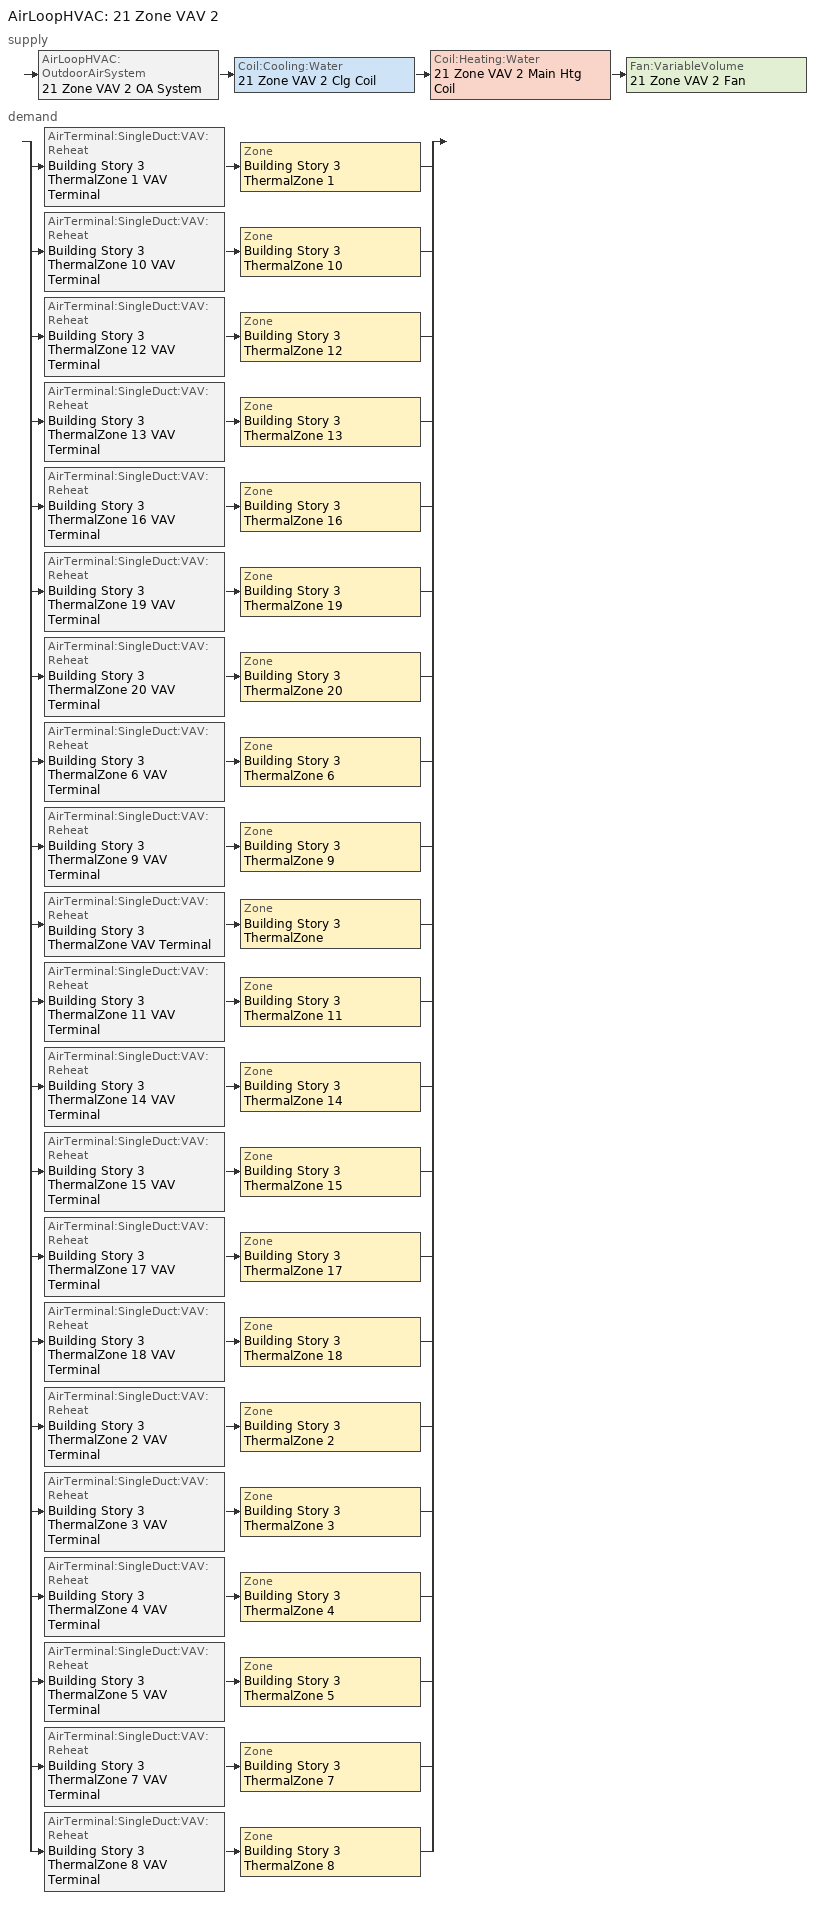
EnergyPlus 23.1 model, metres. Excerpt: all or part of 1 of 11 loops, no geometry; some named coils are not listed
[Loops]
AirLoopHVAC '21 Zone VAV 2'
 supply: AirLoopHVAC:OutdoorAirSystem '21 Zone VAV 2 OA System' > Coil:Cooling:Water '21 Zone VAV 2 Clg Coil' > Coil:Heating:Water '21 Zone VAV 2 Main Htg Coil' > Fan:VariableVolume '21 Zone VAV 2 Fan'
 demand: split
  | AirTerminal:SingleDuct:VAV:Reheat 'Building Story 3 ThermalZone 1 VAV Terminal' > Zone 'Building Story 3 ThermalZone 1'
  | AirTerminal:SingleDuct:VAV:Reheat 'Building Story 3 ThermalZone 10 VAV Terminal' > Zone 'Building Story 3 ThermalZone 10'
  | AirTerminal:SingleDuct:VAV:Reheat 'Building Story 3 ThermalZone 12 VAV Terminal' > Zone 'Building Story 3 ThermalZone 12'
  | AirTerminal:SingleDuct:VAV:Reheat 'Building Story 3 ThermalZone 13 VAV Terminal' > Zone 'Building Story 3 ThermalZone 13'
  | AirTerminal:SingleDuct:VAV:Reheat 'Building Story 3 ThermalZone 16 VAV Terminal' > Zone 'Building Story 3 ThermalZone 16'
  | AirTerminal:SingleDuct:VAV:Reheat 'Building Story 3 ThermalZone 19 VAV Terminal' > Zone 'Building Story 3 ThermalZone 19'
  | AirTerminal:SingleDuct:VAV:Reheat 'Building Story 3 ThermalZone 20 VAV Terminal' > Zone 'Building Story 3 ThermalZone 20'
  | AirTerminal:SingleDuct:VAV:Reheat 'Building Story 3 ThermalZone 6 VAV Terminal' > Zone 'Building Story 3 ThermalZone 6'
  | AirTerminal:SingleDuct:VAV:Reheat 'Building Story 3 ThermalZone 9 VAV Terminal' > Zone 'Building Story 3 ThermalZone 9'
  | AirTerminal:SingleDuct:VAV:Reheat 'Building Story 3 ThermalZone VAV Terminal' > Zone 'Building Story 3 ThermalZone'
  | AirTerminal:SingleDuct:VAV:Reheat 'Building Story 3 ThermalZone 11 VAV Terminal' > Zone 'Building Story 3 ThermalZone 11'
  | AirTerminal:SingleDuct:VAV:Reheat 'Building Story 3 ThermalZone 14 VAV Terminal' > Zone 'Building Story 3 ThermalZone 14'
  | AirTerminal:SingleDuct:VAV:Reheat 'Building Story 3 ThermalZone 15 VAV Terminal' > Zone 'Building Story 3 ThermalZone 15'
  | AirTerminal:SingleDuct:VAV:Reheat 'Building Story 3 ThermalZone 17 VAV Terminal' > Zone 'Building Story 3 ThermalZone 17'
  | AirTerminal:SingleDuct:VAV:Reheat 'Building Story 3 ThermalZone 18 VAV Terminal' > Zone 'Building Story 3 ThermalZone 18'
  | AirTerminal:SingleDuct:VAV:Reheat 'Building Story 3 ThermalZone 2 VAV Terminal' > Zone 'Building Story 3 ThermalZone 2'
  | AirTerminal:SingleDuct:VAV:Reheat 'Building Story 3 ThermalZone 3 VAV Terminal' > Zone 'Building Story 3 ThermalZone 3'
  | AirTerminal:SingleDuct:VAV:Reheat 'Building Story 3 ThermalZone 4 VAV Terminal' > Zone 'Building Story 3 ThermalZone 4'
  | AirTerminal:SingleDuct:VAV:Reheat 'Building Story 3 ThermalZone 5 VAV Terminal' > Zone 'Building Story 3 ThermalZone 5'
  | AirTerminal:SingleDuct:VAV:Reheat 'Building Story 3 ThermalZone 7 VAV Terminal' > Zone 'Building Story 3 ThermalZone 7'
  | AirTerminal:SingleDuct:VAV:Reheat 'Building Story 3 ThermalZone 8 VAV Terminal' > Zone 'Building Story 3 ThermalZone 8'
[ZoneControl:Thermostat] Temperature Difference Between Cutout And Setpoint {deltaC}=0
Name | Zone or ZoneList | Control Type Schedule | Control 1
Building Story 3 ThermalZone Thermostat | Building Story 3 ThermalZone | Building Story 3 ThermalZone Thermostat Schedule | Story Mid2 Blended Space Type Thermostat
Building Story 3 ThermalZone 1 Thermostat | Building Story 3 ThermalZone 1 | Building Story 3 ThermalZone 1 Thermostat Schedule | Story Mid2 Blended Space Type Thermostat 1
Building Story 3 ThermalZone 10 Thermostat | Building Story 3 ThermalZone 10 | Building Story 3 ThermalZone 10 Thermostat Schedule | Story Mid2 Blended Space Type Thermostat 2
Building Story 3 ThermalZone 11 Thermostat | Building Story 3 ThermalZone 11 | Building Story 3 ThermalZone 11 Thermostat Schedule | Story Mid2 Blended Space Type Thermostat 3
Building Story 3 ThermalZone 12 Thermostat | Building Story 3 ThermalZone 12 | Building Story 3 ThermalZone 12 Thermostat Schedule | Story Mid2 Blended Space Type Thermostat 4
Building Story 3 ThermalZone 13 Thermostat | Building Story 3 ThermalZone 13 | Building Story 3 ThermalZone 13 Thermostat Schedule | Story Mid2 Blended Space Type Thermostat 5
Building Story 3 ThermalZone 14 Thermostat | Building Story 3 ThermalZone 14 | Building Story 3 ThermalZone 14 Thermostat Schedule | Story Mid2 Blended Space Type Thermostat 6
Building Story 3 ThermalZone 15 Thermostat | Building Story 3 ThermalZone 15 | Building Story 3 ThermalZone 15 Thermostat Schedule | Story Mid2 Blended Space Type Thermostat 7
Building Story 3 ThermalZone 16 Thermostat | Building Story 3 ThermalZone 16 | Building Story 3 ThermalZone 16 Thermostat Schedule | Story Mid2 Blended Space Type Thermostat 8
Building Story 3 ThermalZone 17 Thermostat | Building Story 3 ThermalZone 17 | Building Story 3 ThermalZone 17 Thermostat Schedule | Story Mid2 Blended Space Type Thermostat 9
Building Story 3 ThermalZone 18 Thermostat | Building Story 3 ThermalZone 18 | Building Story 3 ThermalZone 18 Thermostat Schedule | Story Mid2 Blended Space Type Thermostat 10
Building Story 3 ThermalZone 19 Thermostat | Building Story 3 ThermalZone 19 | Building Story 3 ThermalZone 19 Thermostat Schedule | Story Mid2 Blended Space Type Thermostat 11
Building Story 3 ThermalZone 2 Thermostat | Building Story 3 ThermalZone 2 | Building Story 3 ThermalZone 2 Thermostat Schedule | Story Mid2 Blended Space Type Thermostat 12
Building Story 3 ThermalZone 20 Thermostat | Building Story 3 ThermalZone 20 | Building Story 3 ThermalZone 20 Thermostat Schedule | Story Mid2 Blended Space Type Thermostat 13
Building Story 3 ThermalZone 3 Thermostat | Building Story 3 ThermalZone 3 | Building Story 3 ThermalZone 3 Thermostat Schedule | Story Mid2 Blended Space Type Thermostat 14
Building Story 3 ThermalZone 4 Thermostat | Building Story 3 ThermalZone 4 | Building Story 3 ThermalZone 4 Thermostat Schedule | Story Mid2 Blended Space Type Thermostat 15
Building Story 3 ThermalZone 5 Thermostat | Building Story 3 ThermalZone 5 | Building Story 3 ThermalZone 5 Thermostat Schedule | Story Mid2 Blended Space Type Thermostat 16
Building Story 3 ThermalZone 6 Thermostat | Building Story 3 ThermalZone 6 | Building Story 3 ThermalZone 6 Thermostat Schedule | Story Mid2 Blended Space Type Thermostat 17
Building Story 3 ThermalZone 7 Thermostat | Building Story 3 ThermalZone 7 | Building Story 3 ThermalZone 7 Thermostat Schedule | Story Mid2 Blended Space Type Thermostat 18
Building Story 3 ThermalZone 8 Thermostat | Building Story 3 ThermalZone 8 | Building Story 3 ThermalZone 8 Thermostat Schedule | Story Mid2 Blended Space Type Thermostat 19
Building Story 3 ThermalZone 9 Thermostat | Building Story 3 ThermalZone 9 | Building Story 3 ThermalZone 9 Thermostat Schedule | Story Mid2 Blended Space Type Thermostat 20
[ThermostatSetpoint:DualSetpoint] Heating Setpoint Temperature Schedule=OfficeLarge HTGSETP_SCH_YES_OPTIMUM; Cooling Setpoint Temperature Schedule=OfficeLarge CLGSETP_SCH_NO_SETBACK
Story Mid2 Blended Space Type Thermostat; Story Mid2 Blended Space Type Thermostat 1; Story Mid2 Blended Space Type Thermostat 2; Story Mid2 Blended Space Type Thermostat 3; Story Mid2 Blended Space Type Thermostat 4; Story Mid2 Blended Space Type Thermostat 5; Story Mid2 Blended Space Type Thermostat 6; Story Mid2 Blended Space Type Thermostat 7; Story Mid2 Blended Space Type Thermostat 8; Story Mid2 Blended Space Type Thermostat 9; Story Mid2 Blended Space Type Thermostat 10; Story Mid2 Blended Space Type Thermostat 11; Story Mid2 Blended Space Type Thermostat 12; Story Mid2 Blended Space Type Thermostat 13; Story Mid2 Blended Space Type Thermostat 14; Story Mid2 Blended Space Type Thermostat 15; Story Mid2 Blended Space Type Thermostat 16; Story Mid2 Blended Space Type Thermostat 17; Story Mid2 Blended Space Type Thermostat 18; Story Mid2 Blended Space Type Thermostat 19; Story Mid2 Blended Space Type Thermostat 20
[AirTerminal:SingleDuct:VAV:Reheat] Availability Schedule=Always On Discrete; Maximum Air Flow Rate {m3/s}=Autosize; Zone Minimum Air Flow Input Method=Constant; Constant Minimum Air Flow Fraction=0.464415; Fixed Minimum Air Flow Rate {m3/s}=0; Maximum Hot Water or Steam Flow Rate {m3/s}=Autosize; Minimum Hot Water or Steam Flow Rate {m3/s}=0; Convergence Tolerance=0.001; Damper Heating Action=ReverseWithLimits; Maximum Flow per Zone Floor Area During Reheat {m3/s-m2}=Autocalculate; Maximum Flow Fraction During Reheat=0.5; Maximum Reheat Air Temperature {C}=40
Name | Reheat Coil
Building Story 3 ThermalZone VAV Terminal | Building Story 3 ThermalZone Reheat Coil
Building Story 3 ThermalZone 1 VAV Terminal | Building Story 3 ThermalZone 1 Reheat Coil
Building Story 3 ThermalZone 10 VAV Terminal | Building Story 3 ThermalZone 10 Reheat Coil
Building Story 3 ThermalZone 11 VAV Terminal | Building Story 3 ThermalZone 11 Reheat Coil
Building Story 3 ThermalZone 12 VAV Terminal | Building Story 3 ThermalZone 12 Reheat Coil
Building Story 3 ThermalZone 13 VAV Terminal | Building Story 3 ThermalZone 13 Reheat Coil
Building Story 3 ThermalZone 14 VAV Terminal | Building Story 3 ThermalZone 14 Reheat Coil
Building Story 3 ThermalZone 15 VAV Terminal | Building Story 3 ThermalZone 15 Reheat Coil
Building Story 3 ThermalZone 16 VAV Terminal | Building Story 3 ThermalZone 16 Reheat Coil
Building Story 3 ThermalZone 17 VAV Terminal | Building Story 3 ThermalZone 17 Reheat Coil
Building Story 3 ThermalZone 18 VAV Terminal | Building Story 3 ThermalZone 18 Reheat Coil
Building Story 3 ThermalZone 19 VAV Terminal | Building Story 3 ThermalZone 19 Reheat Coil
Building Story 3 ThermalZone 2 VAV Terminal | Building Story 3 ThermalZone 2 Reheat Coil
Building Story 3 ThermalZone 20 VAV Terminal | Building Story 3 ThermalZone 20 Reheat Coil
Building Story 3 ThermalZone 3 VAV Terminal | Building Story 3 ThermalZone 3 Reheat Coil
Building Story 3 ThermalZone 4 VAV Terminal | Building Story 3 ThermalZone 4 Reheat Coil
Building Story 3 ThermalZone 5 VAV Terminal | Building Story 3 ThermalZone 5 Reheat Coil
Building Story 3 ThermalZone 6 VAV Terminal | Building Story 3 ThermalZone 6 Reheat Coil
Building Story 3 ThermalZone 7 VAV Terminal | Building Story 3 ThermalZone 7 Reheat Coil
Building Story 3 ThermalZone 8 VAV Terminal | Building Story 3 ThermalZone 8 Reheat Coil
Building Story 3 ThermalZone 9 VAV Terminal | Building Story 3 ThermalZone 9 Reheat Coil
[Coil:Heating:Water]
21 Zone VAV 2 Main Htg Coil: Availability Schedule=Always On Discrete; U-Factor Times Area Value {W/K}=Autosize; Maximum Water Flow Rate {m3/s}=Autosize; Performance Input Method=UFactorTimesAreaAndDesignWaterFlowRate; Rated Capacity {W}=Autosize; Rated Inlet Water Temperature {C}=82.2222; Rated Inlet Air Temperature {C}=7.22222; Rated Outlet Water Temperature {C}=71.1111; Rated Outlet Air Temperature {C}=12.7778; Rated Ratio for Air and Water Convection=0.5
[Zone equipment]
Building Story 3 ThermalZone: Building Story 3 ThermalZone VAV Terminal
Building Story 3 ThermalZone 1: Building Story 3 ThermalZone 1 VAV Terminal
Building Story 3 ThermalZone 10: Building Story 3 ThermalZone 10 VAV Terminal
Building Story 3 ThermalZone 11: Building Story 3 ThermalZone 11 VAV Terminal
Building Story 3 ThermalZone 12: Building Story 3 ThermalZone 12 VAV Terminal
Building Story 3 ThermalZone 13: Building Story 3 ThermalZone 13 VAV Terminal
Building Story 3 ThermalZone 14: Building Story 3 ThermalZone 14 VAV Terminal
Building Story 3 ThermalZone 15: Building Story 3 ThermalZone 15 VAV Terminal
Building Story 3 ThermalZone 16: Building Story 3 ThermalZone 16 VAV Terminal
Building Story 3 ThermalZone 17: Building Story 3 ThermalZone 17 VAV Terminal
Building Story 3 ThermalZone 18: Building Story 3 ThermalZone 18 VAV Terminal
Building Story 3 ThermalZone 19: Building Story 3 ThermalZone 19 VAV Terminal
Building Story 3 ThermalZone 2: Building Story 3 ThermalZone 2 VAV Terminal
Building Story 3 ThermalZone 20: Building Story 3 ThermalZone 20 VAV Terminal
Building Story 3 ThermalZone 3: Building Story 3 ThermalZone 3 VAV Terminal
Building Story 3 ThermalZone 4: Building Story 3 ThermalZone 4 VAV Terminal
Building Story 3 ThermalZone 5: Building Story 3 ThermalZone 5 VAV Terminal
Building Story 3 ThermalZone 6: Building Story 3 ThermalZone 6 VAV Terminal
Building Story 3 ThermalZone 7: Building Story 3 ThermalZone 7 VAV Terminal
Building Story 3 ThermalZone 8: Building Story 3 ThermalZone 8 VAV Terminal
Building Story 3 ThermalZone 9: Building Story 3 ThermalZone 9 VAV Terminal
[Sizing:Zone] Zone Cooling Design Supply Air Temperature Input Method=SupplyAirTemperature; Zone Cooling Design Supply Air Temperature {C}=12.7778; Zone Cooling Design Supply Air Temperature Difference {deltaC}=11.11; Zone Heating Design Supply Air Temperature Input Method=SupplyAirTemperature; Zone Heating Design Supply Air Temperature {C}=40; Zone Heating Design Supply Air Temperature Difference {deltaC}=11.11; Zone Cooling Design Supply Air Humidity Ratio {kgWater/kgDryAir}=0.0085; Zone Heating Design Supply Air Humidity Ratio {kgWater/kgDryAir}=0.008; Cooling Design Air Flow Method=DesignDayWithLimit; Cooling Design Air Flow Rate {m3/s}=0; Cooling Minimum Air Flow per Zone Floor Area {m3/s-m2}=0.000762; Cooling Minimum Air Flow {m3/s}=0; Cooling Minimum Air Flow Fraction=0; Heating Design Air Flow Method=DesignDay; Heating Design Air Flow Rate {m3/s}=0; Heating Maximum Air Flow per Zone Floor Area {m3/s-m2}=0.002032; Heating Maximum Air Flow {m3/s}=0.141576; Heating Maximum Air Flow Fraction=0.3; Account for Dedicated Outdoor Air System=No; Zone Load Sizing Method=Sensible Load Only No Latent Load; Zone Latent Cooling Design Supply Air Humidity Ratio Input Method=HumidityRatioDifference; Zone Cooling Design Supply Air Humidity Ratio Difference {kgWater/kgDryAir}=0.005; Zone Latent Heating Design Supply Air Humidity Ratio Input Method=HumidityRatioDifference; Zone Humidification Design Supply Air Humidity Ratio Difference {kgWater/kgDryAir}=0.005
Name | Design Specification Outdoor Air Object | Design Specification Zone Air Distribution Object
Building Story 3 ThermalZone | Building Story 3 ThermalZone DSOA Space List | Building Story 3 ThermalZone Design Spec Zone Air Dist
Building Story 3 ThermalZone 1 | Building Story 3 ThermalZone 1 DSOA Space List | Building Story 3 ThermalZone 1 Design Spec Zone Air Dist
Building Story 3 ThermalZone 10 | Building Story 3 ThermalZone 10 DSOA Space List | Building Story 3 ThermalZone 10 Design Spec Zone Air Dist
Building Story 3 ThermalZone 11 | Building Story 3 ThermalZone 11 DSOA Space List | Building Story 3 ThermalZone 11 Design Spec Zone Air Dist
Building Story 3 ThermalZone 12 | Building Story 3 ThermalZone 12 DSOA Space List | Building Story 3 ThermalZone 12 Design Spec Zone Air Dist
Building Story 3 ThermalZone 13 | Building Story 3 ThermalZone 13 DSOA Space List | Building Story 3 ThermalZone 13 Design Spec Zone Air Dist
Building Story 3 ThermalZone 14 | Building Story 3 ThermalZone 14 DSOA Space List | Building Story 3 ThermalZone 14 Design Spec Zone Air Dist
Building Story 3 ThermalZone 15 | Building Story 3 ThermalZone 15 DSOA Space List | Building Story 3 ThermalZone 15 Design Spec Zone Air Dist
Building Story 3 ThermalZone 16 | Building Story 3 ThermalZone 16 DSOA Space List | Building Story 3 ThermalZone 16 Design Spec Zone Air Dist
Building Story 3 ThermalZone 17 | Building Story 3 ThermalZone 17 DSOA Space List | Building Story 3 ThermalZone 17 Design Spec Zone Air Dist
Building Story 3 ThermalZone 18 | Building Story 3 ThermalZone 18 DSOA Space List | Building Story 3 ThermalZone 18 Design Spec Zone Air Dist
Building Story 3 ThermalZone 19 | Building Story 3 ThermalZone 19 DSOA Space List | Building Story 3 ThermalZone 19 Design Spec Zone Air Dist
Building Story 3 ThermalZone 2 | Building Story 3 ThermalZone 2 DSOA Space List | Building Story 3 ThermalZone 2 Design Spec Zone Air Dist
Building Story 3 ThermalZone 20 | Building Story 3 ThermalZone 20 DSOA Space List | Building Story 3 ThermalZone 20 Design Spec Zone Air Dist
Building Story 3 ThermalZone 3 | Building Story 3 ThermalZone 3 DSOA Space List | Building Story 3 ThermalZone 3 Design Spec Zone Air Dist
Building Story 3 ThermalZone 4 | Building Story 3 ThermalZone 4 DSOA Space List | Building Story 3 ThermalZone 4 Design Spec Zone Air Dist
Building Story 3 ThermalZone 5 | Building Story 3 ThermalZone 5 DSOA Space List | Building Story 3 ThermalZone 5 Design Spec Zone Air Dist
Building Story 3 ThermalZone 6 | Building Story 3 ThermalZone 6 DSOA Space List | Building Story 3 ThermalZone 6 Design Spec Zone Air Dist
Building Story 3 ThermalZone 7 | Building Story 3 ThermalZone 7 DSOA Space List | Building Story 3 ThermalZone 7 Design Spec Zone Air Dist
Building Story 3 ThermalZone 8 | Building Story 3 ThermalZone 8 DSOA Space List | Building Story 3 ThermalZone 8 Design Spec Zone Air Dist
Building Story 3 ThermalZone 9 | Building Story 3 ThermalZone 9 DSOA Space List | Building Story 3 ThermalZone 9 Design Spec Zone Air Dist
[DesignSpecification:ZoneAirDistribution] Minimum Zone Ventilation Efficiency=0.6
Building Story 3 ThermalZone Design Spec Zone Air Dist; Building Story 3 ThermalZone 1 Design Spec Zone Air Dist; Building Story 3 ThermalZone 10 Design Spec Zone Air Dist; Building Story 3 ThermalZone 11 Design Spec Zone Air Dist; Building Story 3 ThermalZone 12 Design Spec Zone Air Dist; Building Story 3 ThermalZone 13 Design Spec Zone Air Dist; Building Story 3 ThermalZone 14 Design Spec Zone Air Dist; Building Story 3 ThermalZone 15 Design Spec Zone Air Dist; Building Story 3 ThermalZone 16 Design Spec Zone Air Dist; Building Story 3 ThermalZone 17 Design Spec Zone Air Dist; Building Story 3 ThermalZone 18 Design Spec Zone Air Dist; Building Story 3 ThermalZone 19 Design Spec Zone Air Dist; Building Story 3 ThermalZone 2 Design Spec Zone Air Dist; Building Story 3 ThermalZone 20 Design Spec Zone Air Dist; Building Story 3 ThermalZone 3 Design Spec Zone Air Dist; Building Story 3 ThermalZone 4 Design Spec Zone Air Dist; Building Story 3 ThermalZone 5 Design Spec Zone Air Dist; Building Story 3 ThermalZone 6 Design Spec Zone Air Dist; Building Story 3 ThermalZone 7 Design Spec Zone Air Dist; Building Story 3 ThermalZone 8 Design Spec Zone Air Dist; Building Story 3 ThermalZone 9 Design Spec Zone Air Dist
[Controller:MechanicalVentilation]
21 Zone VAV 2 Vent Controller: Availability Schedule=21 Zone VAV 2 Occ Sch; Demand Controlled Ventilation=No; System Outdoor Air Method=Standard62.1VentilationRateProcedureWithLimit; Zone or ZoneList 1=Building Story 3 ThermalZone; Design Specification Outdoor Air Object Name 1=Blended OA 2; Design Specification Zone Air Distribution Object Name 1=Building Story 3 ThermalZone Design Spec Zone Air Dist; Zone or ZoneList 2=Building Story 3 ThermalZone 1; Design Specification Outdoor Air Object Name 2=Blended OA 2; Design Specification Zone Air Distribution Object Name 2=Building Story 3 ThermalZone 1 Design Spec Zone Air Dist; Zone or ZoneList 3=Building Story 3 ThermalZone 10; Design Specification Outdoor Air Object Name 3=Blended OA 2; Design Specification Zone Air Distribution Object Name 3=Building Story 3 ThermalZone 10 Design Spec Zone Air Dist; Zone or ZoneList 4=Building Story 3 ThermalZone 11; Design Specification Outdoor Air Object Name 4=Blended OA 2; Design Specification Zone Air Distribution Object Name 4=Building Story 3 ThermalZone 11 Design Spec Zone Air Dist; Zone or ZoneList 5=Building Story 3 ThermalZone 12; Design Specification Outdoor Air Object Name 5=Blended OA 2; Design Specification Zone Air Distribution Object Name 5=Building Story 3 ThermalZone 12 Design Spec Zone Air Dist; Zone or ZoneList 6=Building Story 3 ThermalZone 13; Design Specification Outdoor Air Object Name 6=Blended OA 2; Design Specification Zone Air Distribution Object Name 6=Building Story 3 ThermalZone 13 Design Spec Zone Air Dist; Zone or ZoneList 7=Building Story 3 ThermalZone 14; Design Specification Outdoor Air Object Name 7=Blended OA 2; Design Specification Zone Air Distribution Object Name 7=Building Story 3 ThermalZone 14 Design Spec Zone Air Dist; Zone or ZoneList 8=Building Story 3 ThermalZone 15; Design Specification Outdoor Air Object Name 8=Blended OA 2; Design Specification Zone Air Distribution Object Name 8=Building Story 3 ThermalZone 15 Design Spec Zone Air Dist; Zone or ZoneList 9=Building Story 3 ThermalZone 16; Design Specification Outdoor Air Object Name 9=Blended OA 2; Design Specification Zone Air Distribution Object Name 9=Building Story 3 ThermalZone 16 Design Spec Zone Air Dist; Zone or ZoneList 10=Building Story 3 ThermalZone 17; Design Specification Outdoor Air Object Name 10=Blended OA 2; Design Specification Zone Air Distribution Object Name 10=Building Story 3 ThermalZone 17 Design Spec Zone Air Dist; Zone or ZoneList 11=Building Story 3 ThermalZone 18; Design Specification Outdoor Air Object Name 11=Blended OA 2; Design Specification Zone Air Distribution Object Name 11=Building Story 3 ThermalZone 18 Design Spec Zone Air Dist; Zone or ZoneList 12=Building Story 3 ThermalZone 19; Design Specification Outdoor Air Object Name 12=Blended OA 2; Design Specification Zone Air Distribution Object Name 12=Building Story 3 ThermalZone 19 Design Spec Zone Air Dist; Zone or ZoneList 13=Building Story 3 ThermalZone 2; Design Specification Outdoor Air Object Name 13=Blended OA 2; Design Specification Zone Air Distribution Object Name 13=Building Story 3 ThermalZone 2 Design Spec Zone Air Dist; Zone or ZoneList 14=Building Story 3 ThermalZone 20; Design Specification Outdoor Air Object Name 14=Blended OA 2; Design Specification Zone Air Distribution Object Name 14=Building Story 3 ThermalZone 20 Design Spec Zone Air Dist; Zone or ZoneList 15=Building Story 3 ThermalZone 3; Design Specification Outdoor Air Object Name 15=Blended OA 2; Design Specification Zone Air Distribution Object Name 15=Building Story 3 ThermalZone 3 Design Spec Zone Air Dist; Zone or ZoneList 16=Building Story 3 ThermalZone 4; Design Specification Outdoor Air Object Name 16=Blended OA 2; Design Specification Zone Air Distribution Object Name 16=Building Story 3 ThermalZone 4 Design Spec Zone Air Dist; Zone or ZoneList 17=Building Story 3 ThermalZone 5; Design Specification Outdoor Air Object Name 17=Blended OA 2; Design Specification Zone Air Distribution Object Name 17=Building Story 3 ThermalZone 5 Design Spec Zone Air Dist; Zone or ZoneList 18=Building Story 3 ThermalZone 6; Design Specification Outdoor Air Object Name 18=Blended OA 2; Design Specification Zone Air Distribution Object Name 18=Building Story 3 ThermalZone 6 Design Spec Zone Air Dist; Zone or ZoneList 19=Building Story 3 ThermalZone 7; Design Specification Outdoor Air Object Name 19=Blended OA 2; Design Specification Zone Air Distribution Object Name 19=Building Story 3 ThermalZone 7 Design Spec Zone Air Dist; Zone or ZoneList 20=Building Story 3 ThermalZone 8; Design Specification Outdoor Air Object Name 20=Blended OA 2; Design Specification Zone Air Distribution Object Name 20=Building Story 3 ThermalZone 8 Design Spec Zone Air Dist; Zone or ZoneList 21=Building Story 3 ThermalZone 9; Design Specification Outdoor Air Object Name 21=Blended OA 2; Design Specification Zone Air Distribution Object Name 21=Building Story 3 ThermalZone 9 Design Spec Zone Air Dist
[DesignSpecification:OutdoorAir]
Blended OA 2: Outdoor Air Method=Sum; Outdoor Air Flow per Person {m3/s-person}=0.00360981; Outdoor Air Flow per Zone Floor Area {m3/s-m2}=0.000454684; Outdoor Air Flow per Zone {m3/s}=0; Outdoor Air Flow Air Changes per Hour {1/hr}=0
[DesignSpecification:OutdoorAir:SpaceList] Space 1 Design Specification Outdoor Air Object=Blended OA 2
Name | Space 1
Building Story 3 ThermalZone DSOA Space List | Building Story 3 Space
Building Story 3 ThermalZone 1 DSOA Space List | Building Story 3 Space 1
Building Story 3 ThermalZone 10 DSOA Space List | Building Story 3 Space 10
Building Story 3 ThermalZone 11 DSOA Space List | Building Story 3 Space 11
Building Story 3 ThermalZone 12 DSOA Space List | Building Story 3 Space 12
Building Story 3 ThermalZone 13 DSOA Space List | Building Story 3 Space 13
Building Story 3 ThermalZone 14 DSOA Space List | Building Story 3 Space 14
Building Story 3 ThermalZone 15 DSOA Space List | Building Story 3 Space 15
Building Story 3 ThermalZone 16 DSOA Space List | Building Story 3 Space 16
Building Story 3 ThermalZone 17 DSOA Space List | Building Story 3 Space 17
Building Story 3 ThermalZone 18 DSOA Space List | Building Story 3 Space 18
Building Story 3 ThermalZone 19 DSOA Space List | Building Story 3 Space 19
Building Story 3 ThermalZone 2 DSOA Space List | Building Story 3 Space 2
Building Story 3 ThermalZone 20 DSOA Space List | Building Story 3 Space 20
Building Story 3 ThermalZone 3 DSOA Space List | Building Story 3 Space 3
Building Story 3 ThermalZone 4 DSOA Space List | Building Story 3 Space 4
Building Story 3 ThermalZone 5 DSOA Space List | Building Story 3 Space 5
Building Story 3 ThermalZone 6 DSOA Space List | Building Story 3 Space 6
Building Story 3 ThermalZone 7 DSOA Space List | Building Story 3 Space 7
Building Story 3 ThermalZone 8 DSOA Space List | Building Story 3 Space 8
Building Story 3 ThermalZone 9 DSOA Space List | Building Story 3 Space 9
[AirLoopHVAC]
21 Zone VAV 2: Design Supply Air Flow Rate {m3/s}=AutoSize; Design Return Air Flow Fraction of Supply Air Flow=1
[Sizing:System]
21 Zone VAV 2: Type of Load to Size On=Sensible; Design Outdoor Air Flow Rate {m3/s}=6.23709; Central Heating Maximum System Air Flow Ratio=0.3; Preheat Design Temperature {C}=7.22222; Preheat Design Humidity Ratio {kgWater/kgDryAir}=0.008; Precool Design Temperature {C}=12.7778; Precool Design Humidity Ratio {kgWater/kgDryAir}=0.008; Central Cooling Design Supply Air Temperature {C}=12.7778; Central Heating Design Supply Air Temperature {C}=12.7778; Type of Zone Sum to Use=Coincident; 100% Outdoor Air in Cooling=No; 100% Outdoor Air in Heating=No; Central Cooling Design Supply Air Humidity Ratio {kgWater/kgDryAir}=0.0085; Central Heating Design Supply Air Humidity Ratio {kgWater/kgDryAir}=0.008; Cooling Supply Air Flow Rate Method=DesignDay; Cooling Supply Air Flow Rate {m3/s}=0; Cooling Supply Air Flow Rate Per Floor Area {m3/s-m2}=0.00996765; Cooling Fraction of Autosized Cooling Supply Air Flow Rate=1; Cooling Supply Air Flow Rate Per Unit Cooling Capacity {m3/s-W}=3.94755e-05; Heating Supply Air Flow Rate Method=DesignDay; Heating Supply Air Flow Rate {m3/s}=0; Heating Supply Air Flow Rate Per Floor Area {m3/s-m2}=0.00996765; Heating Fraction of Autosized Heating Supply Air Flow Rate=1; Heating Fraction of Autosized Cooling Supply Air Flow Rate=1; Heating Supply Air Flow Rate Per Unit Heating Capacity {m3/s-W}=3.15882e-05; System Outdoor Air Method=ZoneSum; Zone Maximum Outdoor Air Fraction=1; Cooling Design Capacity Method=CoolingDesignCapacity; Cooling Design Capacity {W}=Autosize; Cooling Design Capacity Per Floor Area {W/m2}=234.7; Fraction of Autosized Cooling Design Capacity=1; Heating Design Capacity Method=HeatingDesignCapacity; Heating Design Capacity {W}=Autosize; Heating Design Capacity Per Floor Area {W/m2}=157; Fraction of Autosized Heating Design Capacity=1; Central Cooling Capacity Control Method=OnOff; Occupant Diversity=Autosize
[Controller:WaterCoil] Control Variable=Temperature; Actuator Variable=Flow; Maximum Actuated Flow {m3/s}=Autosize; Minimum Actuated Flow {m3/s}=0
Name | Action | Controller Convergence Tolerance {deltaC}
21 Zone VAV 2 Clg Coil Controller | Reverse | Autosize
21 Zone VAV 2 Main Htg Coil Controller | Normal | 0.0001
[Controller:OutdoorAir]
21 Zone VAV 2 OA Controller: Minimum Outdoor Air Flow Rate {m3/s}=0; Maximum Outdoor Air Flow Rate {m3/s}=Autosize; Economizer Control Type=DifferentialDryBulb; Economizer Control Action Type=ModulateFlow; Lockout Type=LockoutWithHeating; Minimum Limit Type=FixedMinimum; Minimum Outdoor Air Schedule=21 Zone VAV 2 Occ Sch; Mechanical Ventilation Controller=21 Zone VAV 2 Vent Controller; High Humidity Control=No; Control High Indoor Humidity Based on Outdoor Humidity Ratio=Yes; Heat Recovery Bypass Control Type=BypassWhenWithinEconomizerLimits
[SetpointManager:MixedAir] Control Variable=Temperature
Name | Setpoint Node or NodeList
21 Zone VAV 2 Mixed Air Node OS Default SPM | 21 Zone VAV 2 Mixed Air Node
21 Zone VAV 2 Clg Coil Outlet Air Node OS Default SPM | 21 Zone VAV 2 Clg Coil Outlet Air Node
21 Zone VAV 2 Main Htg Coil Outlet Air Node OS Default SPM | 21 Zone VAV 2 Main Htg Coil Outlet Air Node
[Coil:Cooling:Water]
21 Zone VAV 2 Clg Coil: Availability Schedule=Always On Discrete; Design Water Flow Rate {m3/s}=Autosize; Design Air Flow Rate {m3/s}=Autosize; Design Inlet Water Temperature {C}=Autosize; Design Inlet Air Temperature {C}=Autosize; Design Outlet Air Temperature {C}=Autosize; Design Inlet Air Humidity Ratio {kgWater/kgDryAir}=Autosize; Design Outlet Air Humidity Ratio {kgWater/kgDryAir}=Autosize; Type of Analysis=SimpleAnalysis; Heat Exchanger Configuration=CrossFlow
[Fan:VariableVolume]
21 Zone VAV 2 Fan: Availability Schedule=21 Zone VAV 2 Occ Sch; Fan Total Efficiency=0.61165; Pressure Rise {Pa}=1389.92; Maximum Flow Rate {m3/s}=AutoSize; Fan Power Minimum Flow Rate Input Method=Fraction; Fan Power Minimum Flow Fraction=0.25; Fan Power Minimum Air Flow Rate {m3/s}=0; Motor Efficiency=0.941; Motor In Airstream Fraction=1; Fan Power Coefficient 1=0.04076; Fan Power Coefficient 2=0.0881; Fan Power Coefficient 3=-0.0729; Fan Power Coefficient 4=0.9437; Fan Power Coefficient 5=0
[SetpointManager:Warmest]
21 Zone VAV 2 SAT Warmest Reset: Control Variable=Temperature; HVAC Air Loop=21 Zone VAV 2; Minimum Setpoint Temperature {C}=12.7778; Maximum Setpoint Temperature {C}=15.5556; Strategy=MaximumTemperature; Setpoint Node or NodeList=21 Zone VAV 2 Supply Outlet Node
[Schedule:Day:Interval]
OfficeLarge HTGSETP_SCH_YES_OPTIMUM Wkdy Day: No, 04:00, 15.6, 05:00, 17.8, 06:00, 20, 22:00, 21, 24:00, 15.6
OfficeLarge HTGSETP_SCH_YES_OPTIMUM Sat Day: No, 04:00, 15.6, 05:00, 17.8, 06:00, 20, 17:00, 21, 24:00, 15.6
OfficeLarge HTGSETP_SCH_YES_OPTIMUM Default; OfficeLarge HTGSETP_SCH_YES_OPTIMUM Summer Design Day: No, 24:00, 15.6
OfficeLarge HTGSETP_SCH_YES_OPTIMUM Winter Design Day: No, 05:00, 15.6, 06:00, 17.6, 07:00, 19.6, 22:00, 21, 24:00, 15.6
OfficeLarge CLGSETP_SCH_NO_SETBACK Default|WntrDsn|Sat|Wkdy Day; OfficeLarge CLGSETP_SCH_NO_SETBACK Default; OfficeLarge CLGSETP_SCH_NO_SETBACK Winter Design Day: No, 24:00, 24
OfficeLarge CLGSETP_SCH_NO_SETBACK Summer Design Day: No, 05:00, 26.7, 06:00, 25.7, 07:00, 25, 22:00, 24, 24:00, 26.7
21 Zone VAV 2 Occ Sch Default: No, 08:00, 0, 18:00, 1, 24:00, 0
21 Zone VAV 2 Occ Sch Sunday: No, 24:00, 0
21 Zone VAV 2 Occ Sch Summer Design Day; 21 Zone VAV 2 Occ Sch Winter Design Day: No, 24:00, 1
[Schedule:Week:Daily]
OfficeLarge HTGSETP_SCH_YES_OPTIMUM Week Rule - Jan1-Jan3: OfficeLarge HTGSETP_SCH_YES_OPTIMUM Wkdy Day, OfficeLarge HTGSETP_SCH_YES_OPTIMUM Wkdy Day, OfficeLarge HTGSETP_SCH_YES_OPTIMUM Wkdy Day, OfficeLarge HTGSETP_SCH_YES_OPTIMUM Wkdy Day, OfficeLarge HTGSETP_SCH_YES_OPTIMUM Wkdy Day, OfficeLarge HTGSETP_SCH_YES_OPTIMUM Wkdy Day, OfficeLarge HTGSETP_SCH_YES_OPTIMUM Sat Day, OfficeLarge HTGSETP_SCH_YES_OPTIMUM Default, OfficeLarge HTGSETP_SCH_YES_OPTIMUM Summer Design Day, OfficeLarge HTGSETP_SCH_YES_OPTIMUM Winter Design Day, OfficeLarge HTGSETP_SCH_YES_OPTIMUM Default, OfficeLarge HTGSETP_SCH_YES_OPTIMUM Default
OfficeLarge HTGSETP_SCH_YES_OPTIMUM Week Rule - Jan4-Dec31: OfficeLarge HTGSETP_SCH_YES_OPTIMUM Default, OfficeLarge HTGSETP_SCH_YES_OPTIMUM Wkdy Day, OfficeLarge HTGSETP_SCH_YES_OPTIMUM Wkdy Day, OfficeLarge HTGSETP_SCH_YES_OPTIMUM Wkdy Day, OfficeLarge HTGSETP_SCH_YES_OPTIMUM Wkdy Day, OfficeLarge HTGSETP_SCH_YES_OPTIMUM Wkdy Day, OfficeLarge HTGSETP_SCH_YES_OPTIMUM Sat Day, OfficeLarge HTGSETP_SCH_YES_OPTIMUM Default, OfficeLarge HTGSETP_SCH_YES_OPTIMUM Summer Design Day, OfficeLarge HTGSETP_SCH_YES_OPTIMUM Winter Design Day, OfficeLarge HTGSETP_SCH_YES_OPTIMUM Default, OfficeLarge HTGSETP_SCH_YES_OPTIMUM Default
OfficeLarge CLGSETP_SCH_NO_SETBACK Week Rule - Jan1-Jan3: OfficeLarge CLGSETP_SCH_NO_SETBACK Default|WntrDsn|Sat|Wkdy Day, OfficeLarge CLGSETP_SCH_NO_SETBACK Default|WntrDsn|Sat|Wkdy Day, OfficeLarge CLGSETP_SCH_NO_SETBACK Default|WntrDsn|Sat|Wkdy Day, OfficeLarge CLGSETP_SCH_NO_SETBACK Default|WntrDsn|Sat|Wkdy Day, OfficeLarge CLGSETP_SCH_NO_SETBACK Default|WntrDsn|Sat|Wkdy Day, OfficeLarge CLGSETP_SCH_NO_SETBACK Default|WntrDsn|Sat|Wkdy Day, OfficeLarge CLGSETP_SCH_NO_SETBACK Default|WntrDsn|Sat|Wkdy Day, OfficeLarge CLGSETP_SCH_NO_SETBACK Default, OfficeLarge CLGSETP_SCH_NO_SETBACK Summer Design Day, OfficeLarge CLGSETP_SCH_NO_SETBACK Winter Design Day, OfficeLarge CLGSETP_SCH_NO_SETBACK Default, OfficeLarge CLGSETP_SCH_NO_SETBACK Default
OfficeLarge CLGSETP_SCH_NO_SETBACK Week Rule - Jan4-Dec31: OfficeLarge CLGSETP_SCH_NO_SETBACK Default, OfficeLarge CLGSETP_SCH_NO_SETBACK Default|WntrDsn|Sat|Wkdy Day, OfficeLarge CLGSETP_SCH_NO_SETBACK Default|WntrDsn|Sat|Wkdy Day, OfficeLarge CLGSETP_SCH_NO_SETBACK Default|WntrDsn|Sat|Wkdy Day, OfficeLarge CLGSETP_SCH_NO_SETBACK Default|WntrDsn|Sat|Wkdy Day, OfficeLarge CLGSETP_SCH_NO_SETBACK Default|WntrDsn|Sat|Wkdy Day, OfficeLarge CLGSETP_SCH_NO_SETBACK Default|WntrDsn|Sat|Wkdy Day, OfficeLarge CLGSETP_SCH_NO_SETBACK Default, OfficeLarge CLGSETP_SCH_NO_SETBACK Summer Design Day, OfficeLarge CLGSETP_SCH_NO_SETBACK Winter Design Day, OfficeLarge CLGSETP_SCH_NO_SETBACK Default, OfficeLarge CLGSETP_SCH_NO_SETBACK Default
21 Zone VAV 2 Occ Sch Week Rule - Jan1-Jan3: 21 Zone VAV 2 Occ Sch Default, 21 Zone VAV 2 Occ Sch Default, 21 Zone VAV 2 Occ Sch Default, 21 Zone VAV 2 Occ Sch Default, 21 Zone VAV 2 Occ Sch Default, 21 Zone VAV 2 Occ Sch Default, 21 Zone VAV 2 Occ Sch Sunday, 21 Zone VAV 2 Occ Sch Default, 21 Zone VAV 2 Occ Sch Summer Design Day, 21 Zone VAV 2 Occ Sch Winter Design Day, 21 Zone VAV 2 Occ Sch Default, 21 Zone VAV 2 Occ Sch Default
21 Zone VAV 2 Occ Sch Week Rule - Jan4-Dec31: 21 Zone VAV 2 Occ Sch Sunday, 21 Zone VAV 2 Occ Sch Default, 21 Zone VAV 2 Occ Sch Default, 21 Zone VAV 2 Occ Sch Default, 21 Zone VAV 2 Occ Sch Default, 21 Zone VAV 2 Occ Sch Default, 21 Zone VAV 2 Occ Sch Sunday, 21 Zone VAV 2 Occ Sch Default, 21 Zone VAV 2 Occ Sch Summer Design Day, 21 Zone VAV 2 Occ Sch Winter Design Day, 21 Zone VAV 2 Occ Sch Default, 21 Zone VAV 2 Occ Sch Default
[Schedule:Year]
OfficeLarge HTGSETP_SCH_YES_OPTIMUM: OfficeLarge HTGSETP_SCH_YES_OPTIMUM Week Rule - Jan1-Jan3, 1, 1, 1, 3, OfficeLarge HTGSETP_SCH_YES_OPTIMUM Week Rule - Jan4-Dec31, 1, 4, 12, 31
OfficeLarge CLGSETP_SCH_NO_SETBACK: OfficeLarge CLGSETP_SCH_NO_SETBACK Week Rule - Jan1-Jan3, 1, 1, 1, 3, OfficeLarge CLGSETP_SCH_NO_SETBACK Week Rule - Jan4-Dec31, 1, 4, 12, 31
21 Zone VAV 2 Occ Sch: 21 Zone VAV 2 Occ Sch Week Rule - Jan1-Jan3, 1, 1, 1, 3, 21 Zone VAV 2 Occ Sch Week Rule - Jan4-Dec31, 1, 4, 12, 31
[Schedule:Compact]
Building Story 3 ThermalZone Thermostat Schedule; Building Story 3 ThermalZone 1 Thermostat Schedule; Building Story 3 ThermalZone 10 Thermostat Schedule; Building Story 3 ThermalZone 11 Thermostat Schedule; Building Story 3 ThermalZone 12 Thermostat Schedule; Building Story 3 ThermalZone 13 Thermostat Schedule; Building Story 3 ThermalZone 14 Thermostat Schedule; Building Story 3 ThermalZone 15 Thermostat Schedule; Building Story 3 ThermalZone 16 Thermostat Schedule; Building Story 3 ThermalZone 17 Thermostat Schedule; Building Story 3 ThermalZone 18 Thermostat Schedule; Building Story 3 ThermalZone 19 Thermostat Schedule; Building Story 3 ThermalZone 2 Thermostat Schedule; Building Story 3 ThermalZone 20 Thermostat Schedule; Building Story 3 ThermalZone 3 Thermostat Schedule; Building Story 3 ThermalZone 4 Thermostat Schedule; Building Story 3 ThermalZone 5 Thermostat Schedule; Building Story 3 ThermalZone 6 Thermostat Schedule; Building Story 3 ThermalZone 7 Thermostat Schedule; Building Story 3 ThermalZone 8 Thermostat Schedule; Building Story 3 ThermalZone 9 Thermostat Schedule: Through: 12/31, For: AllDays, Until: 24:00, 4
[Schedule:Constant]
Always On Discrete: OnOff, 1
